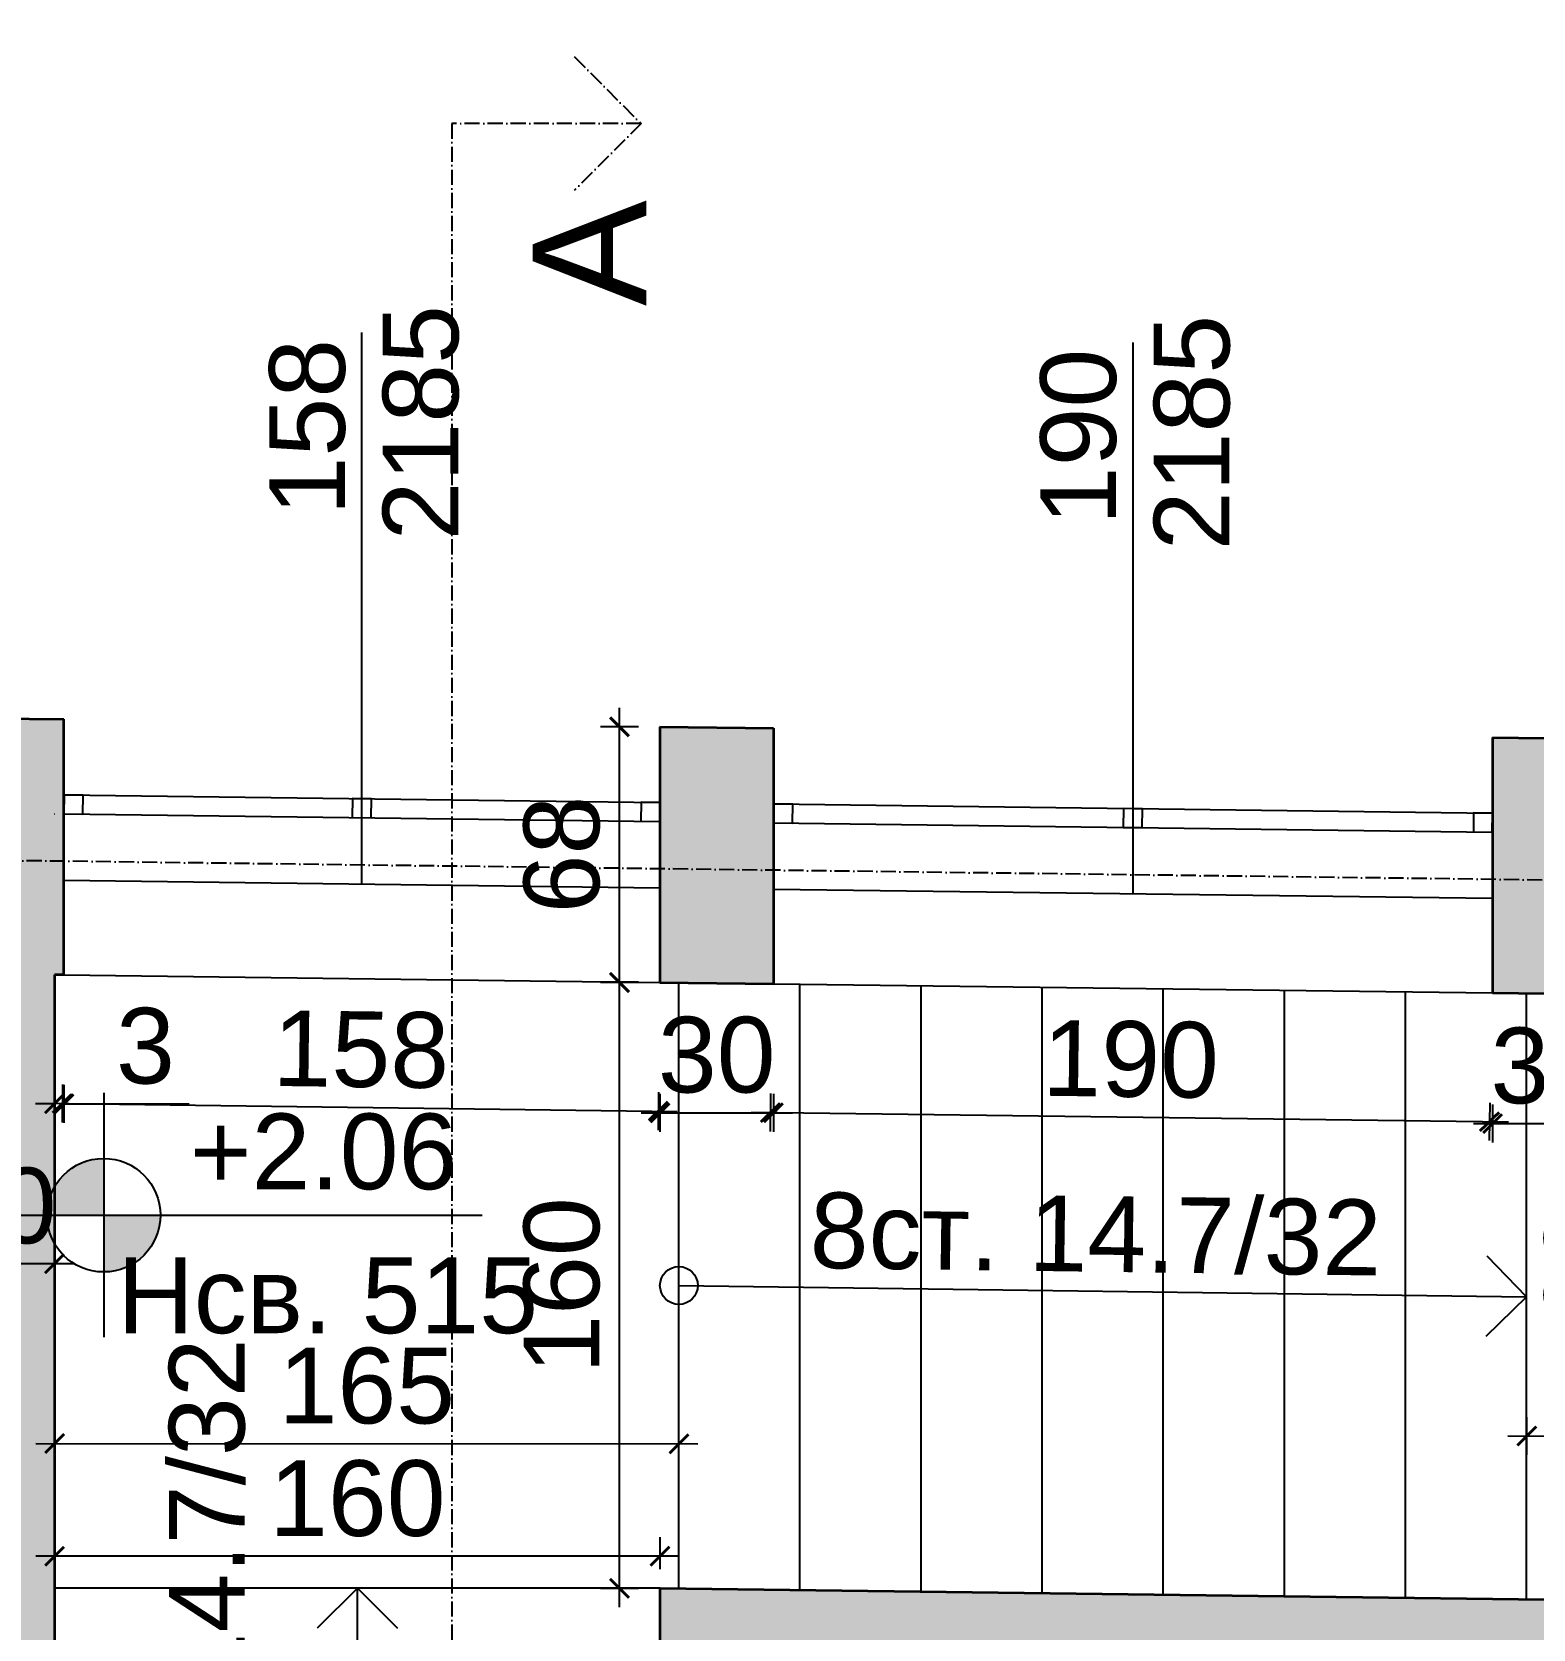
# Model space of a CAD drawing. Header units: inches. Extents: x -72385 to 39588, y -6525 to 66685.
# Drawn here: x -46545.8 to -46149.1, y 16833.6 to 17255.5 of the extents above; entities that cross this region are included whole.
import ezdxf

# ---------------------------------------------------------------- set-up
doc = ezdxf.new("R2010")
doc.units = ezdxf.units.IN
doc.header["$MEASUREMENT"] = 0
doc.linetypes.add('DashDot', pattern=[0.6, 0.4, -0.1, 0, -0.1])
for name, color, linetype, lineweight in [('Изгледни линии', 253, 'Continuous', 25), ('Линия на разрез', 252, 'DashDot', 25), ('Надписи Hсв', 252, 'Continuous', 25), ('Надписи коти външни', 252, 'Continuous', 25), ('Надписи коти вътрешни', 252, 'Continuous', 25), ('Надписи нива', 252, 'Continuous', 25), ('Надписи прозорци', 252, 'Continuous', 25), ('Оси', 252, 'DashDot', 25), ('Прозорци', 251, 'Continuous', 25), ('Разрезни линии', 7, 'Continuous', 35), ('Щрих стени', 254, 'Continuous', 25)]:
    doc.layers.add(name, color=color, linetype=linetype, lineweight=lineweight)
doc.styles.add('Arial Regular', font='arial.ttf')
doc.styles.get("Standard").update_dxf_attribs({"font": 'arial.ttf'})
doc.dimstyles.new('Annotative', dxfattribs={"dimscale": 0, "dimtxt": 20, "dimasz": 5, "dimexe": 5, "dimexo": 5, "dimgap": 5, "dimtad": 1, "dimdec": 0, "dimzin": 0, "dimdsep": 46, "dimtxsty": 'Standard', "dimblk": 'ARCHTICK', "dimcen": 5, "dimdle": 5, "dimadec": 0, "dimazin": 0, "dimtfac": 1, "dimtdec": 0, "dimtofl": 0, "dimtmove": 0, "dimatfit": 3, "dimldrblk": 'ARCHTICK', "dimfxl": 5, "dimfxlon": 1, "dimtolj": 1, "dimtzin": 0, "dimarcsym": 1})

# ---------------------------------------------------------------- blocks, each defined once
blk = doc.blocks.new('_ArchTick')
at = {"color": 0, "linetype": 'ByBlock', "const_width": 0.15}
blk.add_lwpolyline([(-0.5, -0.5), (0.5, 0.5)], dxfattribs=at)
blk = doc.blocks.new('*D2337')
at = {"layer": 'Defpoints', "color": 0, "ltscale": 50, "transparency": 16777216}
for p in [(-46390.53, 17004.34), (-46374.84, 17004.34), (-46374.84, 16844.32)]:
    blk.add_point(p, dxfattribs=at)
at = {"layer": 'Надписи коти вътрешни', "color": 0, "lineweight": -2, "ltscale": 50, "transparency": 16777216}
for p, q in [((-46390.53, 16839.32), (-46390.53, 17009.34)), ((-46385.53, 17004.34), (-46395.53, 17004.34)), ((-46385.53, 16844.32), (-46395.53, 16844.32))]:
    blk.add_line(p, q, dxfattribs=at)
at = {"layer": 'Надписи коти вътрешни', "color": 0, "lineweight": -2, "ltscale": 50, "transparency": 16777216, "xscale": 5, "yscale": 5, "zscale": 5}
for p, rotation in [((-46390.53, 17004.34), 90), ((-46390.53, 16844.32), 270)]:
    blk.add_blockref('_ArchTick', p, dxfattribs=dict(at, rotation=rotation))
at = {"layer": 'Надписи коти вътрешни', "color": 0, "ltscale": 50, "transparency": 16777216, "insert": (-46405.74, 16924.33), "char_height": 20, "attachment_point": 5, "rotation": 90}
blk.add_mtext('\\A1;160', dxfattribs=at)
blk = doc.blocks.new('*D2338')
at = {"layer": 'Defpoints', "color": 0, "ltscale": 50, "transparency": 16777216}
for p in [(-46539.8, 16852.82), (-46539.8, 16844.38), (-46379.8, 16844.38)]:
    blk.add_point(p, dxfattribs=at)
at = {"layer": 'Надписи коти вътрешни', "color": 0, "lineweight": -2, "ltscale": 50, "transparency": 16777216}
for p, q in [((-46539.8, 16849.38), (-46539.8, 16857.82)), ((-46379.8, 16849.38), (-46379.8, 16857.82)), ((-46374.8, 16852.82), (-46544.8, 16852.82))]:
    blk.add_line(p, q, dxfattribs=at)
at = {"layer": 'Надписи коти вътрешни', "color": 0, "lineweight": -2, "ltscale": 50, "transparency": 16777216, "xscale": 5, "yscale": 5, "zscale": 5, "rotation": 180}
blk.add_blockref('_ArchTick', (-46539.8, 16852.82), dxfattribs=at)
at = {"layer": 'Надписи коти вътрешни', "color": 0, "lineweight": -2, "ltscale": 50, "transparency": 16777216, "xscale": 5, "yscale": 5, "zscale": 5}
blk.add_blockref('_ArchTick', (-46379.8, 16852.82), dxfattribs=at)
at = {"layer": 'Надписи коти вътрешни', "color": 0, "ltscale": 50, "transparency": 16777216, "insert": (-46459.8, 16868.03), "char_height": 20, "attachment_point": 5}
blk.add_mtext('\\A1;160', dxfattribs=at)
blk = doc.blocks.new('*D2340')
at = {"layer": 'Defpoints', "color": 0, "ltscale": 50, "transparency": 16777216}
for p in [(-46150.84, 17001.17), (-46120.83, 17001.17), (-46150.84, 16841.47)]:
    blk.add_point(p, dxfattribs=at)
at = {"layer": 'Надписи коти вътрешни', "color": 0, "lineweight": -2, "ltscale": 50, "transparency": 16777216}
for p, q in [((-46120.83, 16836.47), (-46120.83, 17006.17)), ((-46125.83, 17001.17), (-46115.83, 17001.17)), ((-46125.83, 16841.47), (-46115.83, 16841.47))]:
    blk.add_line(p, q, dxfattribs=at)
at = {"layer": 'Надписи коти вътрешни', "color": 0, "lineweight": -2, "ltscale": 50, "transparency": 16777216, "xscale": 5, "yscale": 5, "zscale": 5}
for p, rotation in [((-46120.83, 17001.17), 90), ((-46120.83, 16841.47), 270)]:
    blk.add_blockref('_ArchTick', p, dxfattribs=dict(at, rotation=rotation))
at = {"layer": 'Надписи коти вътрешни', "color": 0, "ltscale": 50, "transparency": 16777216, "insert": (-46136.04, 16921.32), "char_height": 20, "attachment_point": 5, "rotation": 90}
blk.add_mtext('\\A1;160', dxfattribs=at)
blk = doc.blocks.new('*D2341')
at = {"layer": 'Defpoints', "color": 0, "ltscale": 50, "transparency": 16777216}
for p in [(-45969.77, 16884.31), (-46150.84, 16841.47), (-45969.84, 16841.2)]:
    blk.add_point(p, dxfattribs=at)
at = {"layer": 'Надписи коти вътрешни', "color": 0, "lineweight": -2, "ltscale": 50, "transparency": 16777216}
for p, q in [((-46150.78, 16879.57), (-46150.77, 16889.57)), ((-45969.78, 16879.31), (-45969.77, 16889.31)), ((-46155.77, 16884.58), (-45964.77, 16884.3))]:
    blk.add_line(p, q, dxfattribs=at)
at = {"layer": 'Надписи коти вътрешни', "color": 0, "lineweight": -2, "ltscale": 50, "transparency": 16777216, "xscale": 5, "yscale": 5, "zscale": 5}
for p, rotation in [((-46150.77, 16884.57), 179.9153722951417), ((-45969.77, 16884.31), 359.9153722951417)]:
    blk.add_blockref('_ArchTick', p, dxfattribs=dict(at, rotation=rotation))
at = {"layer": 'Надписи коти вътрешни', "color": 0, "ltscale": 50, "transparency": 16777216, "insert": (-46060.25, 16899.65), "char_height": 20, "attachment_point": 5, "rotation": 359.9154}
blk.add_mtext('\\A1;181', dxfattribs=at)
blk = doc.blocks.new('*D2342')
at = {"layer": 'Defpoints', "color": 0, "ltscale": 50, "transparency": 16777216}
for p in [(-46374.82, 16882.5), (-46539.8, 16844.38), (-46374.84, 16844.32)]:
    blk.add_point(p, dxfattribs=at)
at = {"layer": 'Надписи коти вътрешни', "color": 0, "lineweight": -2, "ltscale": 50, "transparency": 16777216}
for p, q in [((-46539.78, 16877.57), (-46539.78, 16887.57)), ((-46374.82, 16877.5), (-46374.82, 16887.5)), ((-46544.78, 16882.57), (-46369.82, 16882.5))]:
    blk.add_line(p, q, dxfattribs=at)
at = {"layer": 'Надписи коти вътрешни', "color": 0, "lineweight": -2, "ltscale": 50, "transparency": 16777216, "xscale": 5, "yscale": 5, "zscale": 5}
for p, rotation in [((-46539.78, 16882.57), 179.9780722249597), ((-46374.82, 16882.5), 359.9780722249598)]:
    blk.add_blockref('_ArchTick', p, dxfattribs=dict(at, rotation=rotation))
at = {"layer": 'Надписи коти вътрешни', "color": 0, "ltscale": 50, "transparency": 16777216, "insert": (-46457.3, 16897.75), "char_height": 20, "attachment_point": 5, "rotation": 359.9781}
blk.add_mtext('\\A1;165', dxfattribs=at)
blk = doc.blocks.new('*D2344')
at = {"layer": 'Defpoints', "color": 0, "ltscale": 50, "transparency": 16777216}
for p in [(-46537.34, 17006.4), (-46379.84, 17004.4), (-46380.27, 16970.4)]:
    blk.add_point(p, dxfattribs=at)
at = {"layer": 'Надписи коти вътрешни', "color": 0, "lineweight": -2, "ltscale": 50, "transparency": 16777216}
for p, q in [((-46537.71, 16977.4), (-46537.83, 16967.4)), ((-46542.77, 16972.46), (-46375.27, 16970.33)), ((-46380.21, 16975.4), (-46380.33, 16965.4))]:
    blk.add_line(p, q, dxfattribs=at)
at = {"layer": 'Надписи коти вътрешни', "color": 0, "lineweight": -2, "ltscale": 50, "transparency": 16777216, "xscale": 5, "yscale": 5, "zscale": 5}
for p, rotation in [((-46537.77, 16972.4), 179.2706286525469), ((-46380.27, 16970.4), 359.2706286525469)]:
    blk.add_blockref('_ArchTick', p, dxfattribs=dict(at, rotation=rotation))
at = {"layer": 'Надписи коти вътрешни', "color": 0, "ltscale": 50, "transparency": 16777216, "insert": (-46458.83, 16986.61), "char_height": 20, "attachment_point": 5, "rotation": 359.2706}
blk.add_mtext('\\A1;158', dxfattribs=at)
blk = doc.blocks.new('*D2345')
at = {"layer": 'Defpoints', "color": 0, "ltscale": 50, "transparency": 16777216}
for p in [(-46349.84, 17034.02), (-46159.84, 17031.6), (-46160.65, 16967.6)]:
    blk.add_point(p, dxfattribs=at)
at = {"layer": 'Надписи коти вътрешни', "color": 0, "lineweight": -2, "ltscale": 50, "transparency": 16777216}
for p, q in [((-46350.59, 16975.02), (-46350.72, 16965.02)), ((-46160.59, 16972.6), (-46160.72, 16962.6)), ((-46355.65, 16970.08), (-46155.65, 16967.54))]:
    blk.add_line(p, q, dxfattribs=at)
at = {"layer": 'Надписи коти вътрешни', "color": 0, "lineweight": -2, "ltscale": 50, "transparency": 16777216, "xscale": 5, "yscale": 5, "zscale": 5}
for p, rotation in [((-46350.65, 16970.02), 179.2706286525462), ((-46160.65, 16967.6), 359.2706286525462)]:
    blk.add_blockref('_ArchTick', p, dxfattribs=dict(at, rotation=rotation))
at = {"layer": 'Надписи коти вътрешни', "color": 0, "ltscale": 50, "transparency": 16777216, "insert": (-46255.46, 16984.02), "char_height": 20, "attachment_point": 5, "rotation": 359.2706}
blk.add_mtext('\\A1;190', dxfattribs=at)
blk = doc.blocks.new('*D2346')
at = {"layer": 'Defpoints', "color": 0, "ltscale": 50, "transparency": 16777216}
for p in [(-46379.84, 17004.41), (-46349.84, 17004.03), (-46349.84, 16969.95)]:
    blk.add_point(p, dxfattribs=at)
at = {"layer": 'Надписи коти вътрешни', "color": 0, "lineweight": -2, "ltscale": 50, "transparency": 16777216}
for p, q in [((-46379.84, 16974.95), (-46379.84, 16964.95)), ((-46349.84, 16974.95), (-46349.84, 16964.95)), ((-46384.84, 16969.95), (-46344.84, 16969.95))]:
    blk.add_line(p, q, dxfattribs=at)
at = {"layer": 'Надписи коти вътрешни', "color": 0, "lineweight": -2, "ltscale": 50, "transparency": 16777216, "xscale": 5, "yscale": 5, "zscale": 5, "rotation": 180}
blk.add_blockref('_ArchTick', (-46379.84, 16969.95), dxfattribs=at)
at = {"layer": 'Надписи коти вътрешни', "color": 0, "lineweight": -2, "ltscale": 50, "transparency": 16777216, "xscale": 5, "yscale": 5, "zscale": 5}
blk.add_blockref('_ArchTick', (-46349.84, 16969.95), dxfattribs=at)
at = {"layer": 'Надписи коти вътрешни', "color": 0, "ltscale": 50, "transparency": 16777216, "insert": (-46364.84, 16985.17), "char_height": 20, "attachment_point": 5}
blk.add_mtext('\\A1;30', dxfattribs=at)
blk = doc.blocks.new('*D2347')
at = {"layer": 'Defpoints', "color": 0, "ltscale": 50, "transparency": 16777216}
for p in [(-46539.84, 17006.43), (-46537.34, 17006.43), (-46537.34, 16972.32)]:
    blk.add_point(p, dxfattribs=at)
at = {"layer": 'Надписи коти вътрешни', "color": 0, "lineweight": -2, "ltscale": 50, "transparency": 16777216}
for p, q in [((-46539.84, 16977.32), (-46539.84, 16967.32)), ((-46537.34, 16977.32), (-46537.34, 16967.32)), ((-46539.84, 16972.32), (-46544.84, 16972.32)), ((-46537.34, 16972.32), (-46504.24, 16972.32))]:
    blk.add_line(p, q, dxfattribs=at)
at = {"layer": 'Надписи коти вътрешни', "color": 0, "lineweight": -2, "ltscale": 50, "transparency": 16777216, "xscale": 5, "yscale": 5, "zscale": 5}
blk.add_blockref('_ArchTick', (-46539.84, 16972.32), dxfattribs=at)
at = {"layer": 'Надписи коти вътрешни', "color": 0, "lineweight": -2, "ltscale": 50, "transparency": 16777216, "xscale": 5, "yscale": 5, "zscale": 5, "rotation": 180}
blk.add_blockref('_ArchTick', (-46537.34, 16972.32), dxfattribs=at)
at = {"layer": 'Надписи коти вътрешни', "color": 0, "ltscale": 50, "transparency": 16777216, "insert": (-46515.79, 16987.53), "char_height": 20, "attachment_point": 5}
blk.add_mtext('\\A1;3', dxfattribs=at)
blk = doc.blocks.new('*D2349')
at = {"layer": 'Defpoints', "color": 0, "ltscale": 50, "transparency": 16777216}
for p in [(-46159.84, 17001.61), (-46129.84, 17001.21), (-46129.84, 16967.1)]:
    blk.add_point(p, dxfattribs=at)
at = {"layer": 'Надписи коти вътрешни', "color": 0, "lineweight": -2, "ltscale": 50, "transparency": 16777216}
for p, q in [((-46159.84, 16972.1), (-46159.84, 16962.1)), ((-46129.84, 16972.1), (-46129.84, 16962.1)), ((-46164.84, 16967.1), (-46124.84, 16967.1))]:
    blk.add_line(p, q, dxfattribs=at)
at = {"layer": 'Надписи коти вътрешни', "color": 0, "lineweight": -2, "ltscale": 50, "transparency": 16777216, "xscale": 5, "yscale": 5, "zscale": 5, "rotation": 180}
blk.add_blockref('_ArchTick', (-46159.84, 16967.1), dxfattribs=at)
at = {"layer": 'Надписи коти вътрешни', "color": 0, "lineweight": -2, "ltscale": 50, "transparency": 16777216, "xscale": 5, "yscale": 5, "zscale": 5}
blk.add_blockref('_ArchTick', (-46129.84, 16967.1), dxfattribs=at)
at = {"layer": 'Надписи коти вътрешни', "color": 0, "ltscale": 50, "transparency": 16777216, "insert": (-46144.84, 16982.31), "char_height": 20, "attachment_point": 5}
blk.add_mtext('\\A1;30', dxfattribs=at)
blk = doc.blocks.new('*D5452')
at = {"layer": 'Defpoints', "color": 0, "ltscale": 50, "transparency": 16777216}
for p in [(-46377.13, 17284.39), (-46537.34, 17073.91), (-46379.84, 17071.9)]:
    blk.add_point(p, dxfattribs=at)
at = {"layer": 'Надписи коти външни', "color": 0, "lineweight": -2, "ltscale": 50, "transparency": 16777216}
for p, q in [((-46534.7, 17281.39), (-46534.57, 17291.39)), ((-46377.2, 17279.39), (-46377.07, 17289.39)), ((-46539.63, 17286.45), (-46372.13, 17284.32))]:
    blk.add_line(p, q, dxfattribs=at)
at = {"layer": 'Надписи коти външни', "color": 0, "lineweight": -2, "ltscale": 50, "transparency": 16777216, "xscale": 5, "yscale": 5, "zscale": 5}
for p, rotation in [((-46534.63, 17286.39), 179.2706286525456), ((-46377.13, 17284.39), 359.2706286525456)]:
    blk.add_blockref('_ArchTick', p, dxfattribs=dict(at, rotation=rotation))
at = {"layer": 'Надписи коти външни', "color": 0, "ltscale": 50, "transparency": 16777216, "insert": (-46455.69, 17300.6), "char_height": 20, "attachment_point": 5, "rotation": 359.2706}
blk.add_mtext('\\A1;158', dxfattribs=at)
blk = doc.blocks.new('*D5451')
at = {"layer": 'Defpoints', "color": 0, "ltscale": 50, "transparency": 16777216}
for p in [(-46534.63, 17286.39), (-46572.34, 17074.35), (-46537.34, 17073.91)]:
    blk.add_point(p, dxfattribs=at)
at = {"layer": 'Надписи коти външни', "color": 0, "lineweight": -2, "ltscale": 50, "transparency": 16777216}
for p, q in [((-46569.7, 17281.84), (-46569.57, 17291.84)), ((-46534.7, 17281.39), (-46534.57, 17291.39)), ((-46574.63, 17286.9), (-46529.63, 17286.33))]:
    blk.add_line(p, q, dxfattribs=at)
at = {"layer": 'Надписи коти външни', "color": 0, "lineweight": -2, "ltscale": 50, "transparency": 16777216, "xscale": 5, "yscale": 5, "zscale": 5}
for p, rotation in [((-46569.63, 17286.84), 179.2706286525403), ((-46534.63, 17286.39), 359.2706286525403)]:
    blk.add_blockref('_ArchTick', p, dxfattribs=dict(at, rotation=rotation))
at = {"layer": 'Надписи коти външни', "color": 0, "ltscale": 50, "transparency": 16777216, "insert": (-46551.94, 17301.83), "char_height": 20, "attachment_point": 5, "rotation": 359.2706}
blk.add_mtext('\\A1;35', dxfattribs=at)
blk = doc.blocks.new('*D5450')
at = {"layer": 'Defpoints', "color": 0, "ltscale": 50, "transparency": 16777216}
for p in [(-46157.13, 17281.58), (-46349.84, 17071.52), (-46159.84, 17069.1)]:
    blk.add_point(p, dxfattribs=at)
at = {"layer": 'Надписи коти външни', "color": 0, "lineweight": -2, "ltscale": 50, "transparency": 16777216}
for p, q in [((-46347.2, 17279), (-46347.07, 17289)), ((-46157.2, 17276.59), (-46157.07, 17286.58)), ((-46352.13, 17284.07), (-46152.13, 17281.52))]:
    blk.add_line(p, q, dxfattribs=at)
at = {"layer": 'Надписи коти външни', "color": 0, "lineweight": -2, "ltscale": 50, "transparency": 16777216, "xscale": 5, "yscale": 5, "zscale": 5}
for p, rotation in [((-46347.13, 17284), 179.2706286525463), ((-46157.13, 17281.58), 359.2706286525462)]:
    blk.add_blockref('_ArchTick', p, dxfattribs=dict(at, rotation=rotation))
at = {"layer": 'Надписи коти външни', "color": 0, "ltscale": 50, "transparency": 16777216, "insert": (-46251.94, 17298), "char_height": 20, "attachment_point": 5, "rotation": 359.2706}
blk.add_mtext('\\A1;190', dxfattribs=at)
blk = doc.blocks.new('*D5449')
at = {"layer": 'Defpoints', "color": 0, "ltscale": 50, "transparency": 16777216}
for p in [(-46127.13, 17281.2), (-46159.84, 17069.1), (-46129.84, 17068.72)]:
    blk.add_point(p, dxfattribs=at)
at = {"layer": 'Надписи коти външни', "color": 0, "lineweight": -2, "ltscale": 50, "transparency": 16777216}
for p, q in [((-46157.2, 17276.59), (-46157.07, 17286.58)), ((-46127.2, 17276.2), (-46127.07, 17286.2)), ((-46162.13, 17281.65), (-46122.13, 17281.14))]:
    blk.add_line(p, q, dxfattribs=at)
at = {"layer": 'Надписи коти външни', "color": 0, "lineweight": -2, "ltscale": 50, "transparency": 16777216, "xscale": 5, "yscale": 5, "zscale": 5}
for p, rotation in [((-46157.13, 17281.58), 179.2706286525466), ((-46127.13, 17281.2), 359.2706286525466)]:
    blk.add_blockref('_ArchTick', p, dxfattribs=dict(at, rotation=rotation))
at = {"layer": 'Надписи коти външни', "color": 0, "ltscale": 50, "transparency": 16777216, "insert": (-46141.94, 17296.61), "char_height": 20, "attachment_point": 5, "rotation": 359.2706}
blk.add_mtext('\\A1;30', dxfattribs=at)
blk = doc.blocks.new('*D5446')
at = {"layer": 'Defpoints', "color": 0, "ltscale": 50, "transparency": 16777216}
for p in [(-46347.13, 17284), (-46379.84, 17071.9), (-46349.84, 17071.52)]:
    blk.add_point(p, dxfattribs=at)
at = {"layer": 'Надписи коти външни', "color": 0, "lineweight": -2, "ltscale": 50, "transparency": 16777216}
for p, q in [((-46377.2, 17279.39), (-46377.07, 17289.39)), ((-46347.2, 17279), (-46347.07, 17289)), ((-46382.13, 17284.45), (-46342.13, 17283.94))]:
    blk.add_line(p, q, dxfattribs=at)
at = {"layer": 'Надписи коти външни', "color": 0, "lineweight": -2, "ltscale": 50, "transparency": 16777216, "xscale": 5, "yscale": 5, "zscale": 5}
for p, rotation in [((-46377.13, 17284.39), 179.270628652546), ((-46347.13, 17284), 359.2706286525461)]:
    blk.add_blockref('_ArchTick', p, dxfattribs=dict(at, rotation=rotation))
at = {"layer": 'Надписи коти външни', "color": 0, "ltscale": 50, "transparency": 16777216, "insert": (-46361.94, 17299.41), "char_height": 20, "attachment_point": 5, "rotation": 359.2706}
blk.add_mtext('\\A1;30', dxfattribs=at)
blk = doc.blocks.new('*D5410')
at = {"layer": 'Defpoints', "color": 0, "ltscale": 50, "transparency": 16777216}
for p in [(-40218.1, 17305.99), (-52317.34, 17127.49), (-40222.34, 16973.51)]:
    blk.add_point(p, dxfattribs=at)
at = {"layer": 'Надписи коти външни', "color": 0, "lineweight": -2, "ltscale": 50, "transparency": 16777216}
for p, q in [((-52313.17, 17454.96), (-52313.04, 17464.96)), ((-52318.1, 17460.03), (-40213.11, 17305.92)), ((-40218.17, 17300.99), (-40218.04, 17310.99))]:
    blk.add_line(p, q, dxfattribs=at)
at = {"layer": 'Надписи коти външни', "color": 0, "lineweight": -2, "ltscale": 50, "transparency": 16777216, "xscale": 5, "yscale": 5, "zscale": 5}
for p, rotation in [((-52313.1, 17459.96), 179.2706286525472), ((-40218.1, 17305.99), 359.2706286525473)]:
    blk.add_blockref('_ArchTick', p, dxfattribs=dict(at, rotation=rotation))
at = {"layer": 'Надписи коти външни', "color": 0, "ltscale": 50, "transparency": 16777216, "insert": (-46265.41, 17398.18), "char_height": 20, "attachment_point": 5, "rotation": 359.2706}
blk.add_mtext('\\A1;12095', dxfattribs=at)
blk = doc.blocks.new('*D7740')
at = {"layer": 'Defpoints', "color": 0, "ltscale": 10, "transparency": 16777216}
for p in [(-46569.84, 16947.83), (-46539.84, 16947.83), (-46539.84, 16930.1)]:
    blk.add_point(p, dxfattribs=at)
at = {"layer": 'Надписи коти вътрешни', "color": 0, "lineweight": -2, "ltscale": 10, "transparency": 16777216}
for p, q in [((-46569.84, 16935.1), (-46569.84, 16925.1)), ((-46539.84, 16935.1), (-46539.84, 16925.1)), ((-46574.84, 16930.1), (-46534.84, 16930.1))]:
    blk.add_line(p, q, dxfattribs=at)
at = {"layer": 'Надписи коти вътрешни', "color": 0, "lineweight": -2, "ltscale": 10, "transparency": 16777216, "xscale": 5, "yscale": 5, "zscale": 5, "rotation": 180}
blk.add_blockref('_ArchTick', (-46569.84, 16930.1), dxfattribs=at)
at = {"layer": 'Надписи коти вътрешни', "color": 0, "lineweight": -2, "ltscale": 10, "transparency": 16777216, "xscale": 5, "yscale": 5, "zscale": 5}
blk.add_blockref('_ArchTick', (-46539.84, 16930.1), dxfattribs=at)
at = {"layer": 'Надписи коти вътрешни', "color": 0, "ltscale": 10, "transparency": 16777216, "insert": (-46554.84, 16945.32), "char_height": 20, "attachment_point": 5}
blk.add_mtext('\\A1;30', dxfattribs=at)
blk = doc.blocks.new('*D7799')
at = {"layer": 'Defpoints', "color": 0, "ltscale": 10, "transparency": 16777216}
for p in [(-46390.53, 17071.9), (-46379.84, 17071.9), (-46379.84, 17004.41)]:
    blk.add_point(p, dxfattribs=at)
at = {"layer": 'Надписи коти вътрешни', "color": 0, "lineweight": -2, "ltscale": 10, "transparency": 16777216}
for p, q in [((-46390.53, 16999.41), (-46390.53, 17076.9)), ((-46385.53, 17071.9), (-46395.53, 17071.9)), ((-46385.53, 17004.41), (-46395.53, 17004.41))]:
    blk.add_line(p, q, dxfattribs=at)
at = {"layer": 'Надписи коти вътрешни', "color": 0, "lineweight": -2, "ltscale": 10, "transparency": 16777216, "xscale": 5, "yscale": 5, "zscale": 5}
for p, rotation in [((-46390.53, 17071.9), 90), ((-46390.53, 17004.41), 270)]:
    blk.add_blockref('_ArchTick', p, dxfattribs=dict(at, rotation=rotation))
at = {"layer": 'Надписи коти вътрешни', "color": 0, "ltscale": 10, "transparency": 16777216, "insert": (-46405.74, 17038.16), "char_height": 20, "attachment_point": 5, "rotation": 90}
blk.add_mtext('\\A1;68', dxfattribs=at)

msp = doc.modelspace()

# ---------------------------------------------------------------- hatches: boundary and pattern name
at = {"layer": 'Надписи нива', "ltscale": 50}
h = msp.add_hatch(color=256, dxfattribs=at)
h.dxf.hatch_style = 1
h.paths.add_polyline_path([(-46526.83, 16927.9, 0.414214), (-46511.83, 16942.9), (-46526.83, 16942.9)])
h.paths.add_polyline_path([(-46526.83, 16942.9), (-46526.83, 16957.9, 0.414214), (-46541.83, 16942.9)])
at = {"layer": 'Щрих стени', "ltscale": 10}
h = msp.add_hatch(color=256, dxfattribs=at)
h.dxf.hatch_style = 1
h.paths.add_polyline_path([(-47139.84, 16991.57), (-47137.34, 16991.54), (-47137.34, 17061.54), (-47202.34, 17062.37), (-47202.34, 16224.8), (-47139.84, 16224.01), (-47139.84, 16429.03), (-47039.84, 16427.75), (-47039.84, 16457.75), (-47139.84, 16459.03)])
h.paths.add_polyline_path([(-46749.84, 16454.06), (-46839.84, 16455.21), (-46839.84, 17022.75), (-46837.34, 17022.72), (-46837.34, 17057.73), (-46872.34, 17058.17), (-46872.34, 17023.17), (-46869.84, 17023.14), (-46869.84, 16455.59), (-46939.84, 16456.48), (-46939.84, 16426.48), (-46749.84, 16424.06)])
h.paths.add_polyline_path([(-46539.84, 17006.43), (-46537.34, 17006.4), (-46537.34, 17073.91), (-46572.34, 17074.35), (-46572.34, 17006.85), (-46569.84, 17006.82), (-46569.84, 16471.77), (-46589.84, 16472.03), (-46589.84, 16452.03), (-46649.84, 16452.79), (-46649.84, 16422.79), (-46539.84, 16421.39)])
h.paths.add_polyline_path([(-46129.84, 16841.2), (-46379.84, 16844.38), (-46379.84, 16419.35), (-46339.84, 16418.84), (-46339.84, 16448.84), (-46349.84, 16448.97), (-46349.84, 16814), (-46159.84, 16811.58), (-46159.84, 16446.55), (-46179.84, 16446.81), (-46179.84, 16416.8), (-46129.84, 16416.17)])
h.paths.add_polyline_path([(-46349.84, 17071.52), (-46379.84, 17071.9), (-46379.84, 17004.4), (-46349.84, 17004.02)])
h.paths.add_polyline_path([(-46129.84, 17068.72), (-46159.84, 17069.1), (-46159.84, 17001.6), (-46129.84, 17001.21)])
h.paths.add_polyline_path([(-45939.84, 16998.8), (-45937.34, 16998.76), (-45937.34, 17066.27), (-45972.34, 17066.72), (-45972.34, 16999.21), (-45969.84, 16999.18), (-45969.84, 16414.13), (-45909.84, 16413.37), (-45909.84, 16443.37), (-45919.84, 16443.5), (-45919.84, 16463.5), (-45939.84, 16463.75), (-45939.84, 16563.76), (-45909.84, 16563.38), (-45909.84, 16578.38), (-45939.84, 16578.76), (-45939.84, 16668.77), (-45804.84, 16667.05), (-45804.84, 16577.04), (-45809.84, 16577.11), (-45809.84, 16562.11), (-45804.84, 16562.04), (-45804.84, 16442.03), (-45809.84, 16442.1), (-45809.84, 16412.09), (-45779.84, 16411.71), (-45779.84, 16441.71), (-45789.84, 16441.84), (-45789.84, 16666.86), (-45779.84, 16666.73), (-45779.84, 16681.73), (-45939.84, 16683.77)])
h.paths.add_polyline_path([(-45549.84, 16438.79), (-45639.84, 16439.93), (-45639.84, 17007.48), (-45637.34, 17007.45), (-45637.34, 17042.45), (-45672.34, 17042.89), (-45672.34, 17007.89), (-45669.84, 17007.86), (-45669.84, 16680.33), (-45679.84, 16680.46), (-45679.84, 16665.46), (-45669.84, 16665.33), (-45669.84, 16440.31), (-45679.84, 16440.44), (-45679.84, 16410.44), (-45549.84, 16408.78)])
h.paths.add_polyline_path([(-45337.34, 17038.63), (-45372.34, 17039.08), (-45372.34, 16969.07), (-45337.34, 16968.62)])
h.paths.add_polyline_path([(-45339.84, 15798.56), (-45319.84, 15798.31), (-45319.84, 15828.31), (-45339.84, 15828.56), (-45339.84, 16186.09), (-45239.84, 16184.82), (-45239.84, 16214.82), (-45339.84, 16216.09), (-45339.84, 16231.1), (-45369.84, 16231.48), (-45369.84, 15846.45), (-45389.84, 15846.7), (-45389.84, 15836.7), (-45449.84, 15837.46), (-45449.84, 15807.46), (-45369.84, 15806.44), (-45369.84, 15736.44), (-45429.84, 15737.2), (-45429.84, 15607.19), (-45369.84, 15606.43), (-45369.84, 15273.9), (-45372.34, 15273.93), (-45372.34, 15203.93), (-45337.34, 15203.48), (-45337.34, 15273.49), (-45339.84, 15273.52)])
h.paths.add_polyline_path([(-45549.84, 15838.74), (-46049.84, 15845.1), (-46049.84, 15815.1), (-45972.34, 15814.11), (-45972.34, 15784.11), (-45937.34, 15783.67), (-45937.34, 15813.67), (-45669.84, 15810.26), (-45669.84, 15272.72), (-45672.34, 15272.75), (-45672.34, 15207.75), (-45637.34, 15207.3), (-45637.34, 15272.31), (-45639.84, 15272.34), (-45639.84, 15809.88), (-45549.84, 15808.74)])
h.paths.add_polyline_path([(-46149.84, 15846.38), (-46649.84, 15852.74), (-46649.84, 15822.74), (-46597.34, 15822.07), (-46597.34, 15792.07), (-46537.34, 15791.3), (-46537.34, 15821.31), (-46149.84, 15816.37)])
h.paths.add_polyline_path([(-46749.84, 15854.01), (-46949.84, 15856.56), (-46949.84, 15826.56), (-46869.84, 15825.54), (-46869.84, 15288), (-46872.34, 15288.03), (-46872.34, 15223.02), (-46837.34, 15222.58), (-46837.34, 15287.58), (-46839.84, 15287.61), (-46839.84, 15825.16), (-46749.84, 15824.01)])
h.paths.add_polyline_path([(-47049.84, 15857.83), (-47119.84, 15858.72), (-47119.84, 15868.73), (-47139.84, 15868.98), (-47139.84, 16064), (-47202.34, 16064.79), (-47202.34, 15849.77), (-47212.34, 15849.9), (-47212.34, 15829.9), (-47202.34, 15829.77), (-47202.34, 15227.22), (-47137.34, 15226.4), (-47137.34, 15296.4), (-47139.84, 15296.43), (-47139.84, 15828.98), (-47049.84, 15827.83)])
h.paths.add_polyline_path([(-46537.34, 15283.76), (-46572.34, 15284.21), (-46572.34, 15219.2), (-46537.34, 15218.76)])
h.paths.add_polyline_path([(-46237.34, 15299.95), (-46272.34, 15300.39), (-46272.34, 15215.38), (-46237.34, 15214.94)])
h.paths.add_polyline_path([(-45937.34, 15276.12), (-45972.34, 15276.57), (-45972.34, 15211.56), (-45937.34, 15211.12)], flags=17)

# ---------------------------------------------------------------- linework, layer by layer
at = {"layer": 'Изгледни линии', "ltscale": 50}
for p, q in [((-46537.34, 17031.4), (-46379.84, 17029.4)), ((-46349.84, 17029.02), (-46159.84, 17026.6)), ((-46537.34, 17006.4), (-46379.84, 17004.4)), ((-46374.84, 16844.32), (-46374.84, 17004.34)), ((-46349.84, 17004.02), (-46159.84, 17001.6)), ((-46342.84, 16843.91), (-46342.84, 17003.93)), ((-46310.84, 16843.51), (-46310.84, 17003.52)), ((-46278.84, 16843.1), (-46278.84, 17003.11)), ((-46246.84, 16842.69), (-46246.84, 17002.7)), ((-46214.84, 16842.28), (-46214.84, 17002.3)), ((-46182.84, 16841.88), (-46182.84, 17001.89)), ((-46150.84, 16841.47), (-46150.84, 17001.17)), ((-46379.8, 16844.38), (-46539.8, 16844.38))]:
    msp.add_line(p, q, dxfattribs=at)
at = {"layer": 'Линия на разрез', "ltscale": 10}
for p, q in [((-46402.47, 17248.93), (-46384.8, 17231.25)), ((-46384.8, 17231.25), (-46434.8, 17231.25)), ((-46434.8, 17231.25), (-46434.8, 15070.73)), ((-46384.8, 17231.25), (-46402.47, 17213.57))]:
    msp.add_line(p, q, dxfattribs=at)
at = {"layer": 'Надписи нива', "ltscale": 50}
for p, q in [((-46526.83, 16975.22), (-46526.83, 16910.71)), ((-46556.83, 16942.9), (-46426.83, 16942.9)), ((-46150.84, 16921.32), (-46161.3, 16932.07)), ((-46374.84, 16924.33), (-46150.84, 16921.32)), ((-46150.84, 16921.32), (-46161.59, 16910.86)), ((-46459.8, 16844.38), (-46470.4, 16833.78)), ((-46459.8, 16844.38), (-46449.19, 16833.78)), ((-46459.8, 16776.39), (-46459.8, 16844.38))]:
    msp.add_line(p, q, dxfattribs=at)
for centre, radius in [((-46526.83, 16942.9), 15), ((-46374.84, 16924.33), 5)]:
    msp.add_circle(centre, radius, dxfattribs=at)
at = {"layer": 'Надписи прозорци', "ltscale": 50}
for p, q in [((-46458.59, 17030.4), (-46458.59, 17176.05)), ((-46254.84, 17027.81), (-46254.84, 17173.46))]:
    msp.add_line(p, q, dxfattribs=at)
at = {"layer": 'Оси', "ltscale": 10}
msp.add_line((-39839.84, 16951.14), (-52699.84, 17114.86), dxfattribs=at)
at = {"layer": 'Прозорци', "ltscale": 50}
for p, q in [((-46537.34, 17053.91), (-46379.84, 17051.9)), ((-46539.9, 17048.94), (-46539.84, 17048.94)), ((-46537.34, 17048.91), (-46379.9, 17046.9)), ((-46349.84, 17051.52), (-46159.84, 17049.1)), ((-46349.9, 17046.52), (-46159.9, 17044.1))]:
    msp.add_line(p, q, dxfattribs=at)
for points in [[(-46537.34, 17048.91), (-46532.34, 17048.84), (-46532.27, 17053.84), (-46537.27, 17053.91), (-46537.34, 17048.91)], [(-46461.15, 17047.94), (-46456.15, 17047.87), (-46456.09, 17052.87), (-46461.09, 17052.94), (-46461.15, 17047.94)], [(-46384.9, 17046.97), (-46379.9, 17046.9), (-46379.84, 17051.9), (-46384.84, 17051.96), (-46384.9, 17046.97)], [(-46349.84, 17046.52), (-46344.84, 17046.46), (-46344.77, 17051.45), (-46349.77, 17051.52), (-46349.84, 17046.52)], [(-46257.4, 17045.34), (-46252.4, 17045.28), (-46252.34, 17050.28), (-46257.34, 17050.34), (-46257.4, 17045.34)], [(-46164.9, 17044.16), (-46159.9, 17044.1), (-46159.84, 17049.1), (-46164.84, 17049.16), (-46164.9, 17044.16)]]:
    msp.add_lwpolyline(points, dxfattribs=at)
at = {"layer": 'Разрезни линии', "ltscale": 50}
for p, q in [((-46572.34, 17074.35), (-46537.34, 17073.91)), ((-46537.34, 17006.4), (-46537.34, 17073.91)), ((-46379.84, 17071.9), (-46379.84, 17004.4)), ((-46379.84, 17071.9), (-46349.84, 17071.52)), ((-46349.84, 17071.52), (-46349.84, 17004.02)), ((-46159.84, 17069.1), (-46159.84, 17001.6)), ((-46159.84, 17069.1), (-46129.84, 17068.72)), ((-46539.84, 17006.43), (-46539.84, 16421.39)), ((-46537.34, 17006.4), (-46539.84, 17006.43)), ((-46379.84, 17004.4), (-46349.84, 17004.02)), ((-46159.84, 17001.6), (-46129.84, 17001.21)), ((-46379.84, 16844.38), (-46129.84, 16841.2)), ((-46379.84, 16844.38), (-46379.84, 16419.35))]:
    msp.add_line(p, q, dxfattribs=at)

# ---------------------------------------------------------------- texts
at = {"layer": 'Линия на разрез', "ltscale": 10, "insert": (-46413.47, 17183.06), "char_height": 30, "width": 270.7337, "attachment_point": 1, "rotation": 90, "style": 'Arial Regular'}
msp.add_mtext('А', dxfattribs=at)
at = {"layer": 'Надписи Hсв', "ltscale": 100, "insert": (-46523.18, 16931.73), "char_height": 20, "width": 180.4891, "attachment_point": 1, "style": 'Arial Regular'}
msp.add_mtext('\\pxt8;Hсв. 515', dxfattribs=at)
at = {"layer": 'Надписи нива', "ltscale": 100, "insert": (-46504.07, 16969.75), "char_height": 20, "width": 180.4891, "attachment_point": 1, "style": 'Arial Regular'}
msp.add_mtext('+2.06', dxfattribs=at)
at = {"layer": 'Надписи нива', "ltscale": 100, "char_height": 20, "width": 180.4891, "attachment_point": 1, "style": 'Arial Regular'}
for s, insert, rotation in [('8ст. 14.7/32', (-46340.08, 16948.98), 359.229), ('14ст. 14.7/32', (-46509.6, 16743.78), 90)]:
    msp.add_mtext(s, dxfattribs=dict(at, insert=insert, rotation=rotation))
at = {"layer": 'Надписи прозорци', "ltscale": 100, "char_height": 20, "width": 180.4891, "attachment_point": 1, "rotation": 90, "style": 'Arial Regular'}
for s, insert in [('2185', (-46453.1, 17121.15)), ('2185', (-46249.35, 17118.56)), ('158', (-46483.1, 17127.76)), ('190', (-46279.35, 17125.17))]:
    msp.add_mtext(s, dxfattribs=dict(at, insert=insert))

# ---------------------------------------------------------------- dimensions: what is measured, and where the dimension line sits
at = {"layer": 'Надписи коти външни', "ltscale": 50}
dim = msp.add_aligned_dim(p1=(-52317.34, 17127.49), p2=(-40222.34, 16973.51), distance=332.5, text='12095', dimstyle='Annotative', override={"dimscale": 0, "dimtix": 0, "dimtofl": 0, "dimtmove": 0, "dimatfit": 3}, dxfattribs=at)
dim.commit()
dim.dimension.update_dxf_attribs({"geometry": '*D5410', "text_midpoint": (-46265.41, 17398.18)})
for base, p1, p2, picture, middle in [((-46534.63, 17286.39), (-46572.34, 17074.35), (-46537.34, 17073.91), '*D5451', (-46552.13, 17286.61)), ((-46347.13, 17284), (-46379.84, 17071.9), (-46349.84, 17071.52), '*D5446', (-46362.13, 17284.19)), ((-46127.13, 17281.2), (-46159.84, 17069.1), (-46129.84, 17068.72), '*D5449', (-46142.13, 17281.39))]:
    dim = msp.add_linear_dim(base=base, p1=p1, p2=p2, angle=359.2706, dimstyle='Annotative', override={"dimscale": 0, "dimtix": 0, "dimtofl": 0, "dimtmove": 0, "dimatfit": 3}, dxfattribs=at)
    dim.commit()
    dim.dimension.update_dxf_attribs({"geometry": picture, "text_midpoint": middle, "dimtype": 129})
for p1, p2, picture, middle in [((-46537.34, 17073.91), (-46379.84, 17071.9), '*D5452', (-46455.69, 17300.6)), ((-46349.84, 17071.52), (-46159.84, 17069.1), '*D5450', (-46251.94, 17298))]:
    dim = msp.add_aligned_dim(p1=p1, p2=p2, distance=212.5, dimstyle='Annotative', override={"dimscale": 0, "dimtix": 0, "dimtofl": 0, "dimtmove": 0, "dimatfit": 3}, dxfattribs=at)
    dim.commit()
    dim.dimension.update_dxf_attribs({"geometry": picture, "text_midpoint": middle})
at = {"layer": 'Надписи коти вътрешни', "ltscale": 10}
dim = msp.add_aligned_dim(p1=(-46379.84, 17004.41), p2=(-46379.84, 17071.9), distance=10.69, text='68', dimstyle='Annotative', override={"dimscale": 0, "dimtix": 0, "dimtofl": 0, "dimtmove": 0, "dimatfit": 3}, dxfattribs=at)
dim.commit()
dim.dimension.update_dxf_attribs({"geometry": '*D7799', "text_midpoint": (-46405.74, 17038.16)})
at = {"layer": 'Надписи коти вътрешни', "ltscale": 50}
for p1, p2, distance, picture, middle in [((-46349.84, 17034.02), (-46159.84, 17031.6), -64, '*D2345', (-46255.46, 16984.02)), ((-46537.34, 17006.4), (-46379.84, 17004.4), -34, '*D2344', (-46458.83, 16986.61)), ((-46539.8, 16844.38), (-46374.84, 16844.32), 38.18, '*D2342', (-46457.3, 16897.75)), ((-46150.84, 16841.47), (-45969.84, 16841.2), 43.1, '*D2341', (-46060.25, 16899.65))]:
    dim = msp.add_aligned_dim(p1=p1, p2=p2, distance=distance, dimstyle='Annotative', override={"dimscale": 0, "dimtix": 0, "dimtofl": 0, "dimtmove": 0, "dimatfit": 3}, dxfattribs=at)
    dim.commit()
    dim.dimension.update_dxf_attribs({"geometry": picture, "text_midpoint": middle})
for base, p1, p2, picture, middle in [((-46537.33731907, 16972.31566691), (-46539.83731907, 17006.43437635), (-46537.33731907, 17006.43437635), '*D2347', (-46515.78888797, 16987.53394794)), ((-46539.8, 16852.82), (-46379.8, 16844.38), (-46539.8, 16844.38), '*D2338', (-46459.8, 16868.03))]:
    dim = msp.add_linear_dim(base=base, p1=p1, p2=p2, dimstyle='Annotative', override={"dimscale": 0, "dimtix": 0, "dimtofl": 0, "dimtmove": 0, "dimatfit": 3}, dxfattribs=at)
    dim.commit()
    dim.dimension.update_dxf_attribs({"geometry": picture, "text_midpoint": middle})
for base, p1, p2, picture, middle in [((-46390.53, 17004.34), (-46374.84, 16844.32), (-46374.84, 17004.34), '*D2337', (-46405.74, 16924.33)), ((-46120.83, 17001.17), (-46150.84, 16841.47), (-46150.84, 17001.17), '*D2340', (-46136.04, 16921.32))]:
    dim = msp.add_linear_dim(base=base, p1=p1, p2=p2, angle=90, dimstyle='Annotative', override={"dimscale": 0, "dimtix": 0, "dimtofl": 0, "dimtmove": 0, "dimatfit": 3}, dxfattribs=at)
    dim.commit()
    dim.dimension.update_dxf_attribs({"geometry": picture, "text_midpoint": middle})
for base, p1, p2, picture, middle in [((-46349.84, 16969.95), (-46379.84, 17004.41), (-46349.84, 17004.03), '*D2346', (-46364.84, 16969.95)), ((-46129.84, 16967.1), (-46159.84, 17001.61), (-46129.84, 17001.21), '*D2349', (-46144.84, 16967.1))]:
    dim = msp.add_linear_dim(base=base, p1=p1, p2=p2, dimstyle='Annotative', override={"dimscale": 0, "dimtix": 0, "dimtofl": 0, "dimtmove": 0, "dimatfit": 3}, dxfattribs=at)
    dim.commit()
    dim.dimension.update_dxf_attribs({"geometry": picture, "text_midpoint": middle, "dimtype": 128})
at = {"layer": 'Надписи коти вътрешни', "ltscale": 10}
dim = msp.add_linear_dim(base=(-46539.84, 16930.1), p1=(-46569.84, 16947.83), p2=(-46539.84, 16947.83), angle=0, dimstyle='Annotative', override={"dimscale": 0, "dimtix": 0, "dimtofl": 0, "dimtmove": 0, "dimatfit": 3}, dxfattribs=at)
dim.commit()
dim.dimension.update_dxf_attribs({"geometry": '*D7740', "text_midpoint": (-46554.84, 16930.1), "dimtype": 129})

doc.saveas('drawing.dxf')
